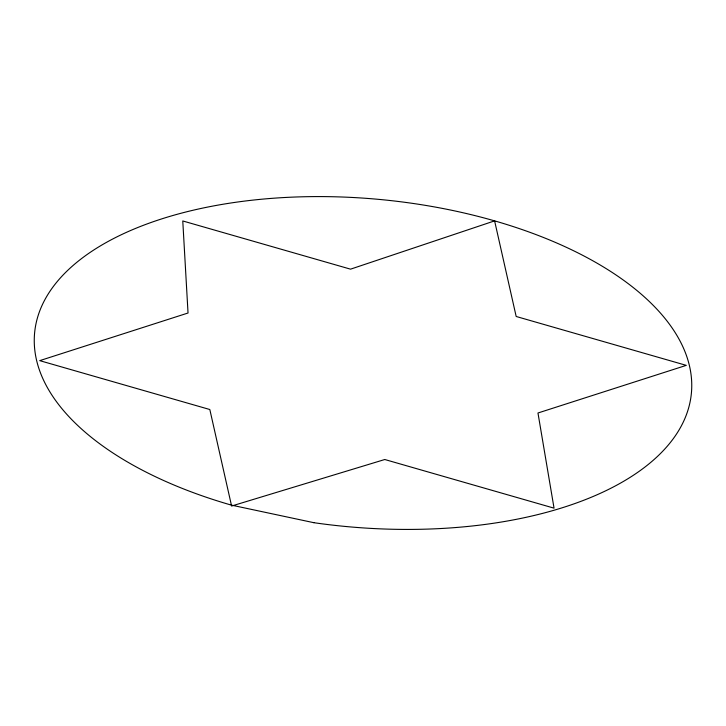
<?xml version="1.0" encoding="UTF-8"?>
<svg xmlns="http://www.w3.org/2000/svg" width="726" height="726" viewBox="0 0 726 726"><rect width="100%" height="100%" fill="white"/><g stroke="black" fill="none" stroke-linecap="round" stroke-linejoin="round"><path stroke-width="1.09" d="M494.606 220.876L350.54 269.165L182.77 220.958L188.034 313.006L39.721 360.64L209.823 409.518L231.603 506.031L384.78 459.513L554.047 508.155L537.966 412.994L686.279 365.36L516.177 316.482L494.606 220.876M313.859 522.693L231.394 505.124A329.767 164.385 5.2 0 1 145.581 224.479A329.767 164.385 5.2 0 1 678.374 337.962A329.767 164.385 5.2 0 1 313.859 522.693"/></g></svg>
